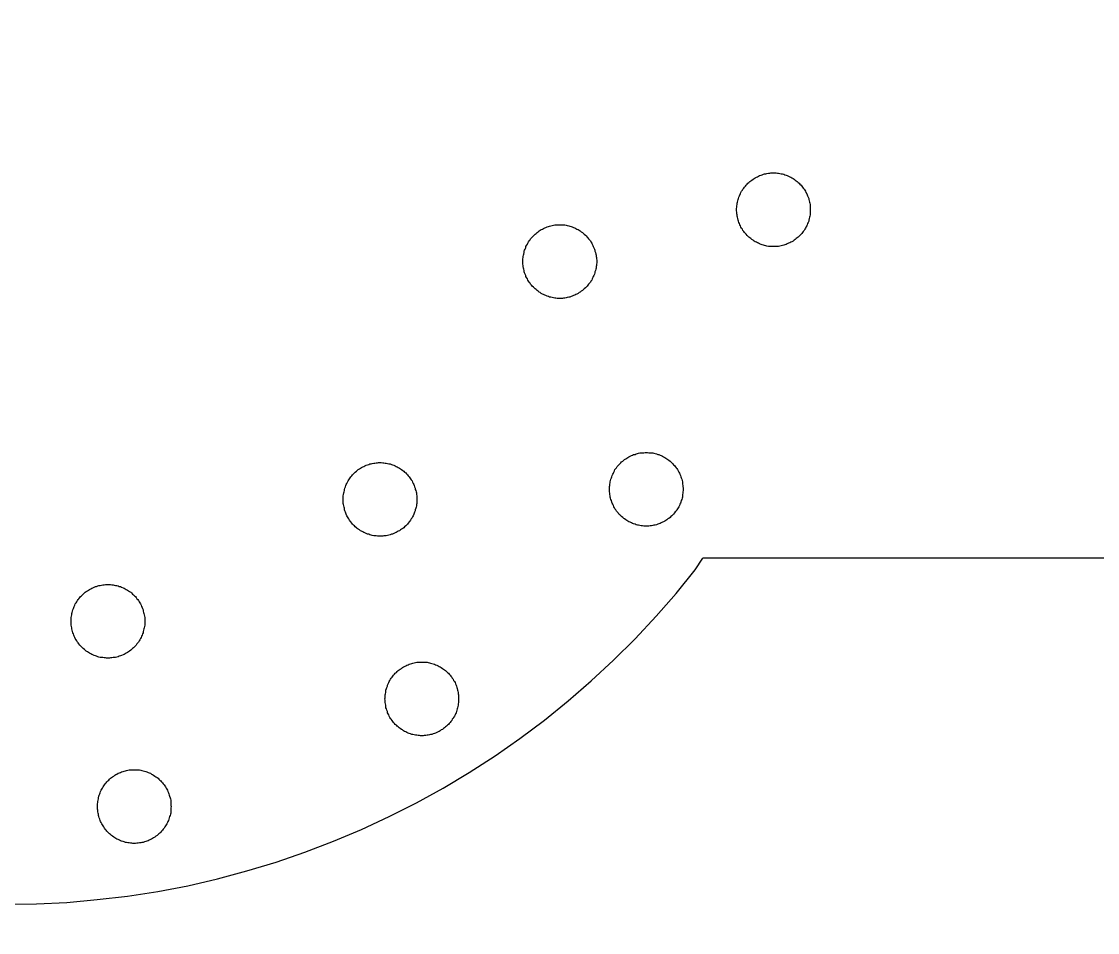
# Model space of a CAD drawing. Extents: x 1225654 to 1325654, y 924838 to 1022543.
# Drawn here: x 1268577 to 1269461, y 973649 to 974397 of the extents above; entities that cross this region are included whole.
import ezdxf

# ---------------------------------------------------------------- set-up
doc = ezdxf.new("R2010")
doc.units = 13

msp = doc.modelspace()

# ---------------------------------------------------------------- linework, layer by layer
msp.add_line((1270273.95, 973956.21), (1269136.39, 973956.21))
msp.add_lwpolyline([(1260678.27, 924838.41), (1290630.06, 924838.41, 6.524121)], format="xyb", close=True)
msp.add_lwpolyline([(1260678.27, 924838.41), (1290630.06, 924838.41, 6.524121)], format="xyb", close=True)
for points in [[(1269224.71, 974242.06), (1269224.71, 974241.15), (1269224.71, 974240.06), (1269224.54, 974238.92), (1269224.54, 974238), (1269224.31, 974236.86), (1269224.08, 974236), (1269223.85, 974234.86), (1269223.62, 974233.72), (1269223.39, 974232.86), (1269222.94, 974231.72), (1269222.48, 974230.8), (1269222.25, 974229.89), (1269221.79, 974229.03), (1269221.11, 974227.89), (1269220.71, 974226.97), (1269220.25, 974226.12), (1269219.56, 974225.2), (1269218.88, 974224.29), (1269218.42, 974223.6), (1269217.73, 974222.69), (1269217.11, 974222.06), (1269216.19, 974221.14), (1269215.51, 974220.46), (1269214.82, 974219.77), (1269213.91, 974219.09), (1269213.05, 974218.46), (1269212.36, 974217.77), (1269211.45, 974217.09), (1269210.53, 974216.4), (1269209.68, 974215.94), (1269208.76, 974215.49), (1269207.85, 974215.09), (1269206.7, 974214.63), (1269205.85, 974214.17), (1269204.93, 974213.71), (1269203.79, 974213.49), (1269202.93, 974213.03), (1269201.79, 974212.8), (1269200.88, 974212.57), (1269199.73, 974212.34), (1269198.65, 974212.11), (1269197.73, 974212.11), (1269196.59, 974211.88), (1269195.5, 974211.88), (1269194.59, 974211.88), (1269193.45, 974211.88), (1269192.36, 974211.88), (1269191.45, 974212.11), (1269190.3, 974212.11), (1269189.16, 974212.34), (1269188.3, 974212.57), (1269187.16, 974212.8), (1269186.25, 974213.03), (1269185.16, 974213.49), (1269184.24, 974213.71), (1269183.1, 974214.17), (1269182.19, 974214.63), (1269181.33, 974215.09), (1269180.42, 974215.49), (1269179.5, 974215.94), (1269178.59, 974216.4), (1269177.73, 974217.09), (1269176.82, 974217.77), (1269175.9, 974218.46), (1269174.99, 974219.09), (1269174.36, 974219.77), (1269173.44, 974220.46), (1269172.76, 974221.14), (1269172.07, 974222.06), (1269171.39, 974222.69), (1269170.76, 974223.6), (1269170.07, 974224.29), (1269169.39, 974225.2), (1269168.93, 974226.12), (1269168.24, 974226.97), (1269167.79, 974227.89), (1269167.39, 974229.03), (1269166.93, 974229.89), (1269166.47, 974230.8), (1269166.01, 974231.72), (1269165.79, 974232.86), (1269165.56, 974233.72), (1269165.1, 974234.86), (1269164.87, 974236), (1269164.64, 974236.86), (1269164.64, 974238), (1269164.41, 974238.92), (1269164.41, 974240.06), (1269164.19, 974241.15), (1269164.19, 974242.06), (1269164.19, 974243.2), (1269164.41, 974244.29), (1269164.41, 974245.43), (1269164.64, 974246.35), (1269164.64, 974247.49), (1269164.87, 974248.35), (1269165.1, 974249.49), (1269165.56, 974250.63), (1269165.79, 974251.49), (1269166.01, 974252.4), (1269166.47, 974253.55), (1269166.93, 974254.46), (1269167.39, 974255.32), (1269167.79, 974256.46), (1269168.24, 974257.38), (1269168.93, 974258.23), (1269169.39, 974259.15), (1269170.07, 974259.83), (1269170.76, 974260.75), (1269171.39, 974261.66), (1269172.07, 974262.29), (1269172.76, 974263.21), (1269173.44, 974263.89), (1269174.36, 974264.58), (1269174.99, 974265.26), (1269175.9, 974265.89), (1269176.82, 974266.58), (1269177.73, 974267.26), (1269178.59, 974267.72), (1269179.5, 974268.41), (1269180.42, 974268.86), (1269181.33, 974269.26), (1269182.19, 974269.72), (1269183.1, 974270.18), (1269184.24, 974270.64), (1269185.16, 974270.86), (1269186.25, 974271.32), (1269187.16, 974271.55), (1269188.3, 974271.78), (1269189.16, 974272.01), (1269190.3, 974272.24), (1269191.45, 974272.24), (1269192.36, 974272.46), (1269193.45, 974272.46), (1269194.59, 974272.46), (1269195.5, 974272.46), (1269196.59, 974272.46), (1269197.73, 974272.24), (1269198.65, 974272.24), (1269199.73, 974272.01), (1269200.88, 974271.78), (1269201.79, 974271.55), (1269202.93, 974271.32), (1269203.79, 974270.86), (1269204.93, 974270.64), (1269205.85, 974270.18), (1269206.7, 974269.72), (1269207.85, 974269.26), (1269208.76, 974268.86), (1269209.68, 974268.41), (1269210.53, 974267.72), (1269211.45, 974267.26), (1269212.36, 974266.58), (1269213.05, 974265.89), (1269213.91, 974265.26), (1269214.82, 974264.58), (1269215.51, 974263.89), (1269216.19, 974263.21), (1269217.11, 974262.29), (1269217.73, 974261.66), (1269218.42, 974260.75), (1269218.88, 974259.83), (1269219.56, 974259.15), (1269220.25, 974258.23), (1269220.71, 974257.38), (1269221.11, 974256.46), (1269221.79, 974255.32), (1269222.25, 974254.46), (1269222.48, 974253.55), (1269222.94, 974252.4), (1269223.39, 974251.49), (1269223.62, 974250.63), (1269223.85, 974249.49), (1269224.08, 974248.35), (1269224.31, 974247.49), (1269224.54, 974246.35), (1269224.54, 974245.43), (1269224.71, 974244.29), (1269224.71, 974243.2), (1269224.71, 974242.06), (1269224.71, 974242.06)], [(1269049.26, 974199.77), (1269049.26, 974198.63), (1269049.03, 974197.54), (1269049.03, 974196.4), (1269048.8, 974195.48), (1269048.8, 974194.34), (1269048.57, 974193.48), (1269048.34, 974192.34), (1269047.88, 974191.2), (1269047.66, 974190.34), (1269047.43, 974189.42), (1269046.97, 974188.28), (1269046.51, 974187.37), (1269046.06, 974186.51), (1269045.66, 974185.37), (1269045.2, 974184.45), (1269044.51, 974183.54), (1269044.06, 974182.68), (1269043.37, 974182), (1269042.68, 974181.08), (1269042.06, 974180.17), (1269041.37, 974179.54), (1269040.68, 974178.62), (1269040, 974177.94), (1269039.08, 974177.25), (1269038.46, 974176.57), (1269037.54, 974175.94), (1269036.63, 974175.25), (1269035.71, 974174.57), (1269034.85, 974174.11), (1269033.94, 974173.42), (1269033.03, 974172.97), (1269032.11, 974172.51), (1269031.25, 974172.11), (1269030.34, 974171.65), (1269029.2, 974171.19), (1269028.28, 974170.97), (1269027.2, 974170.51), (1269026.28, 974170.28), (1269025.14, 974170.05), (1269024.28, 974169.82), (1269023.14, 974169.59), (1269022, 974169.59), (1269021.08, 974169.37), (1269020, 974169.37), (1269018.85, 974169.37), (1269017.94, 974169.37), (1269016.85, 974169.37), (1269015.71, 974169.59), (1269014.8, 974169.59), (1269013.71, 974169.82), (1269012.57, 974170.05), (1269011.65, 974170.28), (1269010.51, 974170.51), (1269009.65, 974170.97), (1269008.51, 974171.19), (1269007.59, 974171.65), (1269006.68, 974172.11), (1269005.59, 974172.51), (1269004.68, 974172.97), (1269003.77, 974173.42), (1269002.91, 974174.11), (1269001.99, 974174.57), (1269001.08, 974175.25), (1269000.39, 974175.94), (1268999.54, 974176.57), (1268998.62, 974177.25), (1268997.94, 974177.94), (1268997.25, 974178.62), (1268996.34, 974179.54), (1268995.71, 974180.17), (1268995.02, 974181.08), (1268994.56, 974182), (1268993.88, 974182.68), (1268993.19, 974183.54), (1268992.74, 974184.45), (1268992.34, 974185.37), (1268991.65, 974186.51), (1268991.19, 974187.37), (1268990.96, 974188.28), (1268990.51, 974189.42), (1268990.05, 974190.34), (1268989.82, 974191.2), (1268989.59, 974192.34), (1268989.36, 974193.48), (1268989.13, 974194.34), (1268988.91, 974195.48), (1268988.91, 974196.4), (1268988.73, 974197.54), (1268988.73, 974198.63), (1268988.73, 974199.77), (1268988.73, 974200.68), (1268988.73, 974201.77), (1268988.91, 974202.91), (1268988.91, 974203.83), (1268989.13, 974204.91), (1268989.36, 974205.83), (1268989.59, 974206.97), (1268989.82, 974208.11), (1268990.05, 974208.97), (1268990.51, 974209.88), (1268990.96, 974211.03), (1268991.19, 974211.88), (1268991.65, 974212.8), (1268992.34, 974213.94), (1268992.74, 974214.86), (1268993.19, 974215.71), (1268993.88, 974216.63), (1268994.56, 974217.54), (1268995.02, 974218.23), (1268995.71, 974219.09), (1268996.34, 974219.77), (1268997.25, 974220.69), (1268997.94, 974221.37), (1268998.62, 974222.06), (1268999.54, 974222.69), (1269000.39, 974223.37), (1269001.08, 974224.06), (1269001.99, 974224.74), (1269002.91, 974225.43), (1269003.77, 974225.89), (1269004.68, 974226.29), (1269005.59, 974226.74), (1269006.68, 974227.2), (1269007.59, 974227.66), (1269008.51, 974228.12), (1269009.65, 974228.34), (1269010.51, 974228.8), (1269011.65, 974229.03), (1269012.57, 974229.26), (1269013.71, 974229.49), (1269014.8, 974229.66), (1269015.71, 974229.66), (1269016.85, 974229.89), (1269017.94, 974229.89), (1269018.85, 974229.89), (1269020, 974229.89), (1269021.08, 974229.89), (1269022, 974229.66), (1269023.14, 974229.66), (1269024.28, 974229.49), (1269025.14, 974229.26), (1269026.28, 974229.03), (1269027.2, 974228.8), (1269028.28, 974228.34), (1269029.2, 974228.12), (1269030.34, 974227.66), (1269031.25, 974227.2), (1269032.11, 974226.74), (1269033.03, 974226.29), (1269033.94, 974225.89), (1269034.85, 974225.43), (1269035.71, 974224.74), (1269036.63, 974224.06), (1269037.54, 974223.37), (1269038.46, 974222.69), (1269039.08, 974222.06), (1269040, 974221.37), (1269040.68, 974220.69), (1269041.37, 974219.77), (1269042.06, 974219.09), (1269042.68, 974218.23), (1269043.37, 974217.54), (1269044.06, 974216.63), (1269044.51, 974215.71), (1269045.2, 974214.86), (1269045.66, 974213.94), (1269046.06, 974212.8), (1269046.51, 974211.88), (1269046.97, 974211.03), (1269047.43, 974209.88), (1269047.66, 974208.97), (1269047.88, 974208.11), (1269048.34, 974206.97), (1269048.57, 974205.83), (1269048.8, 974204.91), (1269048.8, 974203.83), (1269049.03, 974202.91), (1269049.03, 974201.77), (1269049.26, 974200.68), (1269049.26, 974199.77), (1269049.26, 974199.77)], [(1269120.35, 974012.55), (1269120.35, 974011.69), (1269120.12, 974010.55), (1269120.12, 974009.4), (1269119.89, 974008.49), (1269119.89, 974007.4), (1269119.67, 974006.26), (1269119.44, 974005.34), (1269119.21, 974004.26), (1269118.75, 974003.34), (1269118.52, 974002.2), (1269118.07, 974001.29), (1269117.61, 974000.43), (1269117.21, 973999.29), (1269116.75, 973998.37), (1269116.29, 973997.52), (1269115.61, 973996.6), (1269115.15, 973995.69), (1269114.46, 973994.77), (1269113.84, 973994.09), (1269113.15, 973993.23), (1269112.46, 973992.31), (1269111.78, 973991.63), (1269111.09, 973990.94), (1269110.24, 973990.31), (1269109.55, 973989.4), (1269108.64, 973988.71), (1269107.72, 973988.26), (1269106.81, 973987.57), (1269106.18, 973986.89), (1269105.26, 973986.49), (1269104.12, 973986.03), (1269103.21, 973985.57), (1269102.35, 973985.11), (1269101.43, 973984.66), (1269100.29, 973984.2), (1269099.43, 973983.97), (1269098.29, 973983.51), (1269097.38, 973983.28), (1269096.23, 973983.11), (1269095.38, 973982.88), (1269094.23, 973982.66), (1269093.09, 973982.66), (1269092.23, 973982.43), (1269091.09, 973982.43), (1269089.95, 973982.43), (1269089.03, 973982.43), (1269087.95, 973982.43), (1269086.8, 973982.66), (1269085.89, 973982.66), (1269084.8, 973982.88), (1269083.66, 973983.11), (1269082.75, 973983.28), (1269081.66, 973983.51), (1269080.75, 973983.97), (1269079.6, 973984.2), (1269078.69, 973984.66), (1269077.83, 973985.11), (1269076.69, 973985.57), (1269075.77, 973986.03), (1269074.86, 973986.49), (1269074, 973986.89), (1269073.09, 973987.57), (1269072.17, 973988.26), (1269071.49, 973988.71), (1269070.63, 973989.4), (1269069.72, 973990.31), (1269069.03, 973990.94), (1269068.34, 973991.63), (1269067.43, 973992.31), (1269066.8, 973993.23), (1269066.12, 973994.09), (1269065.66, 973994.77), (1269064.97, 973995.69), (1269064.29, 973996.6), (1269063.83, 973997.52), (1269063.43, 973998.37), (1269062.97, 973999.29), (1269062.52, 974000.43), (1269062.06, 974001.29), (1269061.6, 974002.2), (1269061.37, 974003.34), (1269060.92, 974004.26), (1269060.69, 974005.34), (1269060.46, 974006.26), (1269060.29, 974007.4), (1269060.06, 974008.49), (1269060.06, 974009.4), (1269059.83, 974010.55), (1269059.83, 974011.69), (1269059.83, 974012.55), (1269059.83, 974013.69), (1269059.83, 974014.83), (1269060.06, 974015.69), (1269060.06, 974016.83), (1269060.29, 974017.97), (1269060.46, 974018.89), (1269060.69, 974019.98), (1269060.92, 974020.89), (1269061.37, 974022.03), (1269061.6, 974022.89), (1269062.06, 974024.03), (1269062.52, 974024.95), (1269062.97, 974025.86), (1269063.43, 974026.72), (1269063.83, 974027.86), (1269064.29, 974028.78), (1269064.97, 974029.63), (1269065.66, 974030.32), (1269066.12, 974031.23), (1269066.8, 974032.15), (1269067.43, 974032.83), (1269068.34, 974033.69), (1269069.03, 974034.38), (1269069.72, 974035.06), (1269070.63, 974035.75), (1269071.49, 974036.43), (1269072.17, 974037.06), (1269073.09, 974037.75), (1269074, 974038.21), (1269074.86, 974038.89), (1269075.77, 974039.35), (1269076.69, 974039.81), (1269077.83, 974040.26), (1269078.69, 974040.66), (1269079.6, 974041.12), (1269080.75, 974041.35), (1269081.66, 974041.81), (1269082.75, 974042.04), (1269083.66, 974042.26), (1269084.8, 974042.49), (1269085.89, 974042.49), (1269086.8, 974042.72), (1269087.95, 974042.72), (1269089.03, 974042.95), (1269089.95, 974042.95), (1269091.09, 974042.95), (1269092.23, 974042.72), (1269093.09, 974042.72), (1269094.23, 974042.49), (1269095.38, 974042.49), (1269096.23, 974042.26), (1269097.38, 974042.04), (1269098.29, 974041.81), (1269099.43, 974041.35), (1269100.29, 974041.12), (1269101.43, 974040.66), (1269102.35, 974040.26), (1269103.21, 974039.81), (1269104.12, 974039.35), (1269105.26, 974038.89), (1269106.18, 974038.21), (1269106.81, 974037.75), (1269107.72, 974037.06), (1269108.64, 974036.43), (1269109.55, 974035.75), (1269110.24, 974035.06), (1269111.09, 974034.38), (1269111.78, 974033.69), (1269112.46, 974032.83), (1269113.15, 974032.15), (1269113.84, 974031.23), (1269114.46, 974030.32), (1269115.15, 974029.63), (1269115.61, 974028.78), (1269116.29, 974027.86), (1269116.75, 974026.72), (1269117.21, 974025.86), (1269117.61, 974024.95), (1269118.07, 974024.03), (1269118.52, 974022.89), (1269118.75, 974022.03), (1269119.21, 974020.89), (1269119.44, 974019.98), (1269119.67, 974018.89), (1269119.89, 974017.97), (1269119.89, 974016.83), (1269120.12, 974015.69), (1269120.12, 974014.83), (1269120.35, 974013.69), (1269120.35, 974012.55), (1269120.35, 974012.55)], [(1268901.64, 974004.26), (1268901.41, 974003.34), (1268901.41, 974002.2), (1268901.41, 974001.06), (1268901.18, 974000.2), (1268901.18, 973999.06), (1268900.95, 973997.92), (1268900.72, 973997.06), (1268900.27, 973995.91), (1268900.04, 973995), (1268899.58, 973993.91), (1268899.41, 973993), (1268898.95, 973992.09), (1268898.49, 973990.94), (1268898.04, 973990.09), (1268897.58, 973989.17), (1268896.89, 973988.26), (1268896.44, 973987.34), (1268895.81, 973986.49), (1268895.12, 973985.8), (1268894.44, 973984.89), (1268893.75, 973983.97), (1268893.07, 973983.28), (1268892.38, 973982.66), (1268891.52, 973981.74), (1268890.84, 973981.06), (1268889.92, 973980.37), (1268889.01, 973979.91), (1268888.15, 973979.28), (1268887.24, 973978.6), (1268886.32, 973978.14), (1268885.41, 973977.68), (1268884.55, 973977.23), (1268883.64, 973976.77), (1268882.72, 973976.31), (1268881.64, 973975.91), (1268880.72, 973975.68), (1268879.58, 973975.23), (1268878.66, 973975), (1268877.58, 973974.77), (1268876.43, 973974.54), (1268875.52, 973974.31), (1268874.43, 973974.31), (1268873.52, 973974.08), (1268872.38, 973974.08), (1268871.23, 973974.08), (1268870.15, 973974.08), (1268869.23, 973974.08), (1268868.09, 973974.31), (1268867.01, 973974.31), (1268866.09, 973974.54), (1268864.95, 973974.77), (1268864.03, 973975), (1268862.95, 973975.23), (1268862.03, 973975.68), (1268860.89, 973975.91), (1268860.03, 973976.31), (1268858.89, 973976.77), (1268857.98, 973977.23), (1268857.06, 973977.68), (1268856.2, 973978.14), (1268855.29, 973978.6), (1268854.38, 973979.28), (1268853.46, 973979.91), (1268852.6, 973980.37), (1268851.92, 973981.06), (1268851, 973981.74), (1268850.32, 973982.66), (1268849.46, 973983.28), (1268848.77, 973983.97), (1268848.09, 973984.89), (1268847.4, 973985.8), (1268846.72, 973986.49), (1268846.26, 973987.34), (1268845.63, 973988.26), (1268845.17, 973989.17), (1268844.49, 973990.09), (1268844.03, 973990.94), (1268843.57, 973992.09), (1268843.35, 973993), (1268842.89, 973993.91), (1268842.43, 973995), (1268842.26, 973995.91), (1268842.03, 973997.06), (1268841.8, 973997.92), (1268841.57, 973999.06), (1268841.34, 974000.2), (1268841.12, 974001.06), (1268841.12, 974002.2), (1268841.12, 974003.34), (1268841.12, 974004.26), (1268841.12, 974005.34), (1268841.12, 974006.49), (1268841.12, 974007.4), (1268841.34, 974008.49), (1268841.57, 974009.63), (1268841.8, 974010.55), (1268842.03, 974011.69), (1268842.26, 974012.55), (1268842.43, 974013.69), (1268842.89, 974014.6), (1268843.35, 974015.69), (1268843.57, 974016.6), (1268844.03, 974017.52), (1268844.49, 974018.43), (1268845.17, 974019.52), (1268845.63, 974020.43), (1268846.26, 974021.12), (1268846.72, 974022.03), (1268847.4, 974022.89), (1268848.09, 974023.8), (1268848.77, 974024.49), (1268849.46, 974025.4), (1268850.32, 974026.09), (1268851, 974026.72), (1268851.92, 974027.4), (1268852.6, 974028.09), (1268853.46, 974028.78), (1268854.38, 974029.46), (1268855.29, 974029.86), (1268856.2, 974030.55), (1268857.06, 974031.01), (1268857.98, 974031.46), (1268858.89, 974031.92), (1268860.03, 974032.38), (1268860.89, 974032.83), (1268862.03, 974033.06), (1268862.95, 974033.46), (1268864.03, 974033.69), (1268864.95, 974033.92), (1268866.09, 974034.15), (1268867.01, 974034.15), (1268868.09, 974034.38), (1268869.23, 974034.38), (1268870.15, 974034.61), (1268871.23, 974034.61), (1268872.38, 974034.61), (1268873.52, 974034.38), (1268874.43, 974034.38), (1268875.52, 974034.15), (1268876.43, 974034.15), (1268877.58, 974033.92), (1268878.66, 974033.69), (1268879.58, 974033.46), (1268880.72, 974033.06), (1268881.64, 974032.83), (1268882.72, 974032.38), (1268883.64, 974031.92), (1268884.55, 974031.46), (1268885.41, 974031.01), (1268886.32, 974030.55), (1268887.24, 974029.86), (1268888.15, 974029.46), (1268889.01, 974028.78), (1268889.92, 974028.09), (1268890.84, 974027.4), (1268891.52, 974026.72), (1268892.38, 974026.09), (1268893.07, 974025.4), (1268893.75, 974024.49), (1268894.44, 974023.8), (1268895.12, 974022.89), (1268895.81, 974022.03), (1268896.44, 974021.12), (1268896.89, 974020.43), (1268897.58, 974019.52), (1268898.04, 974018.43), (1268898.49, 974017.52), (1268898.95, 974016.6), (1268899.41, 974015.69), (1268899.58, 974014.6), (1268900.04, 974013.69), (1268900.27, 974012.55), (1268900.72, 974011.69), (1268900.95, 974010.55), (1268901.18, 974009.63), (1268901.18, 974008.49), (1268901.41, 974007.4), (1268901.41, 974006.49), (1268901.41, 974005.34), (1268901.64, 974004.26), (1268901.64, 974004.26)], [(1268678.01, 973904.36), (1268678.01, 973903.22), (1268678.01, 973902.07), (1268678.01, 973901.16), (1268677.78, 973900.07), (1268677.55, 973898.93), (1268677.32, 973898.02), (1268677.1, 973896.93), (1268676.87, 973896.02), (1268676.64, 973894.87), (1268676.18, 973893.96), (1268675.95, 973892.87), (1268675.5, 973891.96), (1268675.04, 973891.04), (1268674.58, 973890.19), (1268673.95, 973889.04), (1268673.5, 973888.13), (1268672.81, 973887.22), (1268672.35, 973886.59), (1268671.67, 973885.67), (1268670.98, 973884.76), (1268670.35, 973884.07), (1268669.67, 973883.22), (1268668.75, 973882.53), (1268668.07, 973881.84), (1268667.21, 973881.16), (1268666.52, 973880.47), (1268665.61, 973879.79), (1268664.69, 973879.16), (1268663.78, 973878.7), (1268662.92, 973878.01), (1268662.01, 973877.56), (1268661.09, 973877.1), (1268660.24, 973876.64), (1268659.09, 973876.19), (1268658.18, 973875.79), (1268657.04, 973875.56), (1268656.18, 973875.1), (1268655.04, 973874.87), (1268654.12, 973874.64), (1268653.04, 973874.41), (1268652.12, 973874.41), (1268650.98, 973874.19), (1268649.84, 973874.19), (1268648.98, 973873.96), (1268647.83, 973873.96), (1268646.69, 973873.96), (1268645.83, 973874.19), (1268644.69, 973874.19), (1268643.55, 973874.41), (1268642.63, 973874.41), (1268641.55, 973874.64), (1268640.41, 973874.87), (1268639.49, 973875.1), (1268638.41, 973875.56), (1268637.49, 973875.79), (1268636.58, 973876.19), (1268635.43, 973876.64), (1268634.58, 973877.1), (1268633.66, 973877.56), (1268632.75, 973878.01), (1268631.83, 973878.7), (1268630.98, 973879.16), (1268630.06, 973879.79), (1268629.15, 973880.47), (1268628.46, 973881.16), (1268627.6, 973881.84), (1268626.92, 973882.53), (1268626, 973883.22), (1268625.32, 973884.07), (1268624.63, 973884.76), (1268624, 973885.67), (1268623.32, 973886.59), (1268622.86, 973887.22), (1268622.17, 973888.13), (1268621.72, 973889.04), (1268621.03, 973890.19), (1268620.63, 973891.04), (1268620.17, 973891.96), (1268619.72, 973892.87), (1268619.49, 973893.96), (1268619.03, 973894.87), (1268618.8, 973896.02), (1268618.57, 973896.93), (1268618.12, 973898.02), (1268618.12, 973898.93), (1268617.89, 973900.07), (1268617.66, 973901.16), (1268617.66, 973902.07), (1268617.66, 973903.22), (1268617.66, 973904.36), (1268617.66, 973905.22), (1268617.66, 973906.36), (1268617.66, 973907.5), (1268617.89, 973908.36), (1268618.12, 973909.5), (1268618.12, 973910.65), (1268618.57, 973911.56), (1268618.8, 973912.65), (1268619.03, 973913.56), (1268619.49, 973914.7), (1268619.72, 973915.56), (1268620.17, 973916.48), (1268620.63, 973917.62), (1268621.03, 973918.53), (1268621.72, 973919.39), (1268622.17, 973920.31), (1268622.86, 973921.22), (1268623.32, 973922.13), (1268624, 973922.76), (1268624.63, 973923.68), (1268625.32, 973924.59), (1268626, 973925.28), (1268626.92, 973925.96), (1268627.6, 973926.59), (1268628.46, 973927.51), (1268629.15, 973928.19), (1268630.06, 973928.65), (1268630.98, 973929.34), (1268631.83, 973929.96), (1268632.75, 973930.42), (1268633.66, 973930.88), (1268634.58, 973931.34), (1268635.43, 973931.79), (1268636.58, 973932.25), (1268637.49, 973932.71), (1268638.41, 973932.94), (1268639.49, 973933.34), (1268640.41, 973933.56), (1268641.55, 973933.79), (1268642.63, 973934.02), (1268643.55, 973934.25), (1268644.69, 973934.25), (1268645.83, 973934.48), (1268646.69, 973934.48), (1268647.83, 973934.48), (1268648.98, 973934.48), (1268649.84, 973934.48), (1268650.98, 973934.25), (1268652.12, 973934.25), (1268653.04, 973934.02), (1268654.12, 973933.79), (1268655.04, 973933.56), (1268656.18, 973933.34), (1268657.04, 973932.94), (1268658.18, 973932.71), (1268659.09, 973932.25), (1268660.24, 973931.79), (1268661.09, 973931.34), (1268662.01, 973930.88), (1268662.92, 973930.42), (1268663.78, 973929.96), (1268664.69, 973929.34), (1268665.61, 973928.65), (1268666.52, 973928.19), (1268667.21, 973927.51), (1268668.07, 973926.59), (1268668.75, 973925.96), (1268669.67, 973925.28), (1268670.35, 973924.59), (1268670.98, 973923.68), (1268671.67, 973922.76), (1268672.35, 973922.13), (1268672.81, 973921.22), (1268673.5, 973920.31), (1268673.95, 973919.39), (1268674.58, 973918.53), (1268675.04, 973917.62), (1268675.5, 973916.48), (1268675.95, 973915.56), (1268676.18, 973914.7), (1268676.64, 973913.56), (1268676.87, 973912.65), (1268677.1, 973911.56), (1268677.32, 973910.65), (1268677.55, 973909.5), (1268677.78, 973908.36), (1268678.01, 973907.5), (1268678.01, 973906.36), (1268678.01, 973905.22), (1268678.01, 973904.36), (1268678.01, 973904.36)], [(1268935.81, 973840.64), (1268935.81, 973839.55), (1268935.81, 973838.41), (1268935.81, 973837.5), (1268935.59, 973836.41), (1268935.36, 973835.27), (1268935.19, 973834.35), (1268934.96, 973833.21), (1268934.73, 973832.35), (1268934.5, 973831.21), (1268934.04, 973830.29), (1268933.81, 973829.21), (1268933.36, 973828.29), (1268932.9, 973827.38), (1268932.44, 973826.47), (1268931.76, 973825.38), (1268931.36, 973824.46), (1268930.67, 973823.78), (1268930.21, 973822.86), (1268929.53, 973822.01), (1268928.84, 973821.09), (1268928.16, 973820.41), (1268927.53, 973819.49), (1268926.61, 973818.86), (1268925.93, 973818.18), (1268925.01, 973817.49), (1268924.38, 973816.81), (1268923.47, 973816.12), (1268922.56, 973815.44), (1268921.64, 973815.04), (1268920.78, 973814.35), (1268919.87, 973813.89), (1268918.95, 973813.44), (1268918.04, 973812.98), (1268916.95, 973812.52), (1268916.04, 973812.06), (1268914.9, 973811.83), (1268913.98, 973811.43), (1268912.9, 973811.21), (1268911.98, 973810.98), (1268910.84, 973810.75), (1268909.98, 973810.75), (1268908.84, 973810.52), (1268907.7, 973810.52), (1268906.78, 973810.29), (1268905.7, 973810.29), (1268904.55, 973810.29), (1268903.64, 973810.52), (1268902.55, 973810.52), (1268901.41, 973810.75), (1268900.5, 973810.75), (1268899.41, 973810.98), (1268898.27, 973811.21), (1268897.35, 973811.43), (1268896.21, 973811.83), (1268895.35, 973812.06), (1268894.44, 973812.52), (1268893.29, 973812.98), (1268892.38, 973813.44), (1268891.52, 973813.89), (1268890.61, 973814.35), (1268889.69, 973815.04), (1268888.84, 973815.44), (1268887.92, 973816.12), (1268887.01, 973816.81), (1268886.09, 973817.49), (1268885.41, 973818.18), (1268884.78, 973818.86), (1268883.86, 973819.49), (1268883.18, 973820.41), (1268882.49, 973821.09), (1268881.81, 973822.01), (1268881.18, 973822.86), (1268880.49, 973823.78), (1268880.04, 973824.46), (1268879.35, 973825.38), (1268878.89, 973826.47), (1268878.44, 973827.38), (1268878.04, 973828.29), (1268877.58, 973829.21), (1268877.35, 973830.29), (1268876.89, 973831.21), (1268876.66, 973832.35), (1268876.21, 973833.21), (1268875.98, 973834.35), (1268875.98, 973835.27), (1268875.75, 973836.41), (1268875.52, 973837.5), (1268875.52, 973838.41), (1268875.52, 973839.55), (1268875.29, 973840.64), (1268875.52, 973841.55), (1268875.52, 973842.7), (1268875.52, 973843.84), (1268875.75, 973844.7), (1268875.98, 973845.84), (1268875.98, 973846.98), (1268876.21, 973847.84), (1268876.66, 973848.98), (1268876.89, 973849.9), (1268877.35, 973851.04), (1268877.58, 973851.9), (1268878.04, 973852.81), (1268878.44, 973853.95), (1268878.89, 973854.81), (1268879.35, 973855.73), (1268880.04, 973856.64), (1268880.49, 973857.55), (1268881.18, 973858.41), (1268881.81, 973859.1), (1268882.49, 973860.01), (1268883.18, 973860.93), (1268883.86, 973861.61), (1268884.78, 973862.24), (1268885.41, 973863.16), (1268886.09, 973863.84), (1268887.01, 973864.53), (1268887.92, 973864.98), (1268888.84, 973865.61), (1268889.69, 973866.3), (1268890.61, 973866.76), (1268891.52, 973867.21), (1268892.38, 973867.67), (1268893.29, 973868.13), (1268894.44, 973868.58), (1268895.35, 973868.98), (1268896.21, 973869.21), (1268897.35, 973869.67), (1268898.27, 973869.9), (1268899.41, 973870.13), (1268900.5, 973870.36), (1268901.41, 973870.59), (1268902.55, 973870.59), (1268903.64, 973870.81), (1268904.55, 973870.81), (1268905.7, 973870.81), (1268906.78, 973870.81), (1268907.7, 973870.81), (1268908.84, 973870.59), (1268909.98, 973870.59), (1268910.84, 973870.36), (1268911.98, 973870.13), (1268912.9, 973869.9), (1268913.98, 973869.67), (1268914.9, 973869.21), (1268916.04, 973868.98), (1268916.95, 973868.58), (1268918.04, 973868.13), (1268918.95, 973867.67), (1268919.87, 973867.21), (1268920.78, 973866.76), (1268921.64, 973866.3), (1268922.56, 973865.61), (1268923.47, 973864.98), (1268924.38, 973864.53), (1268925.01, 973863.84), (1268925.93, 973863.16), (1268926.61, 973862.24), (1268927.53, 973861.61), (1268928.16, 973860.93), (1268928.84, 973860.01), (1268929.53, 973859.1), (1268930.21, 973858.41), (1268930.67, 973857.55), (1268931.36, 973856.64), (1268931.76, 973855.73), (1268932.44, 973854.81), (1268932.9, 973853.95), (1268933.36, 973852.81), (1268933.81, 973851.9), (1268934.04, 973851.04), (1268934.5, 973849.9), (1268934.73, 973848.98), (1268934.96, 973847.84), (1268935.19, 973846.98), (1268935.36, 973845.84), (1268935.59, 973844.7), (1268935.81, 973843.84), (1268935.81, 973842.7), (1268935.81, 973841.55), (1268935.81, 973840.64), (1268935.81, 973840.64)], [(1268699.78, 973752.23), (1268699.56, 973751.08), (1268699.56, 973750), (1268699.56, 973749.08), (1268699.38, 973747.94), (1268699.38, 973746.86), (1268699.16, 973745.94), (1268698.93, 973744.8), (1268698.47, 973743.88), (1268698.24, 973742.8), (1268697.78, 973741.88), (1268697.56, 973740.74), (1268697.1, 973739.88), (1268696.64, 973738.97), (1268696.18, 973738.05), (1268695.78, 973737.14), (1268695.1, 973736.28), (1268694.64, 973735.37), (1268693.96, 973734.45), (1268693.27, 973733.54), (1268692.58, 973732.68), (1268691.95, 973732), (1268691.27, 973731.08), (1268690.58, 973730.4), (1268689.67, 973729.71), (1268688.98, 973729.08), (1268688.13, 973728.4), (1268687.21, 973727.71), (1268686.3, 973727.02), (1268685.38, 973726.57), (1268684.53, 973725.94), (1268683.61, 973725.48), (1268682.7, 973725.02), (1268681.78, 973724.57), (1268680.92, 973724.11), (1268679.78, 973723.65), (1268678.87, 973723.42), (1268677.78, 973723.2), (1268676.87, 973722.74), (1268675.72, 973722.51), (1268674.81, 973722.34), (1268673.72, 973722.34), (1268672.58, 973722.11), (1268671.67, 973722.11), (1268670.58, 973721.88), (1268669.44, 973721.88), (1268668.29, 973721.88), (1268667.38, 973722.11), (1268666.29, 973722.11), (1268665.15, 973722.34), (1268664.24, 973722.34), (1268663.15, 973722.51), (1268662.24, 973722.74), (1268661.09, 973723.2), (1268660.24, 973723.42), (1268659.09, 973723.65), (1268658.18, 973724.11), (1268657.26, 973724.57), (1268656.18, 973725.02), (1268655.26, 973725.48), (1268654.35, 973725.94), (1268653.44, 973726.57), (1268652.58, 973727.02), (1268651.66, 973727.71), (1268650.75, 973728.4), (1268650.06, 973729.08), (1268649.21, 973729.71), (1268648.52, 973730.4), (1268647.83, 973731.08), (1268646.92, 973732), (1268646.23, 973732.68), (1268645.61, 973733.54), (1268644.92, 973734.45), (1268644.46, 973735.37), (1268643.78, 973736.28), (1268643.32, 973737.14), (1268642.86, 973738.05), (1268642.23, 973738.97), (1268641.78, 973739.88), (1268641.55, 973740.74), (1268641.09, 973741.88), (1268640.63, 973742.8), (1268640.41, 973743.88), (1268640.18, 973744.8), (1268639.95, 973745.94), (1268639.72, 973746.86), (1268639.49, 973747.94), (1268639.49, 973749.08), (1268639.26, 973750), (1268639.26, 973751.08), (1268639.26, 973752.23), (1268639.26, 973753.14), (1268639.26, 973754.28), (1268639.49, 973755.37), (1268639.49, 973756.29), (1268639.72, 973757.43), (1268639.95, 973758.51), (1268640.18, 973759.43), (1268640.41, 973760.57), (1268640.63, 973761.49), (1268641.09, 973762.57), (1268641.55, 973763.49), (1268641.78, 973764.4), (1268642.23, 973765.49), (1268642.86, 973766.4), (1268643.32, 973767.31), (1268643.78, 973768.23), (1268644.46, 973769.09), (1268644.92, 973770), (1268645.61, 973770.92), (1268646.23, 973771.6), (1268646.92, 973772.46), (1268647.83, 973773.14), (1268648.52, 973773.83), (1268649.21, 973774.74), (1268650.06, 973775.43), (1268650.75, 973776.06), (1268651.66, 973776.52), (1268652.58, 973777.2), (1268653.44, 973777.89), (1268654.35, 973778.34), (1268655.26, 973778.8), (1268656.18, 973779.49), (1268657.26, 973779.89), (1268658.18, 973780.12), (1268659.09, 973780.57), (1268660.24, 973781.03), (1268661.09, 973781.26), (1268662.24, 973781.49), (1268663.15, 973781.72), (1268664.24, 973781.95), (1268665.15, 973782.17), (1268666.29, 973782.17), (1268667.38, 973782.4), (1268668.29, 973782.4), (1268669.44, 973782.4), (1268670.58, 973782.4), (1268671.67, 973782.4), (1268672.58, 973782.17), (1268673.72, 973782.17), (1268674.81, 973781.95), (1268675.72, 973781.72), (1268676.87, 973781.49), (1268677.78, 973781.26), (1268678.87, 973781.03), (1268679.78, 973780.57), (1268680.92, 973780.12), (1268681.78, 973779.89), (1268682.7, 973779.49), (1268683.61, 973778.8), (1268684.53, 973778.34), (1268685.38, 973777.89), (1268686.3, 973777.2), (1268687.21, 973776.52), (1268688.13, 973776.06), (1268688.98, 973775.43), (1268689.67, 973774.74), (1268690.58, 973773.83), (1268691.27, 973773.14), (1268691.95, 973772.46), (1268692.58, 973771.6), (1268693.27, 973770.92), (1268693.96, 973770), (1268694.64, 973769.09), (1268695.1, 973768.23), (1268695.78, 973767.31), (1268696.18, 973766.4), (1268696.64, 973765.49), (1268697.1, 973764.4), (1268697.56, 973763.49), (1268697.78, 973762.57), (1268698.24, 973761.49), (1268698.47, 973760.57), (1268698.93, 973759.43), (1268699.16, 973758.51), (1268699.38, 973757.43), (1268699.38, 973756.29), (1268699.56, 973755.37), (1268699.56, 973754.28), (1268699.56, 973753.14), (1268699.78, 973752.23), (1268699.78, 973752.23)]]:
    msp.add_lwpolyline(points, close=True)
msp.add_lwpolyline([(1268564.11, 973671.93), (1268589.08, 973672.39), (1268614.06, 973673.47), (1268639.03, 973675.76), (1268664.01, 973678.68), (1268688.81, 973682.5), (1268713.33, 973687.19), (1268737.85, 973692.85), (1268761.91, 973699.36), (1268785.97, 973706.56), (1268809.63, 973714.68), (1268833, 973723.65), (1268856.2, 973733.31), (1268878.89, 973743.88), (1268901.18, 973755.14), (1268923.24, 973767.31), (1268944.61, 973780.12), (1268965.76, 973793.89), (1268986.22, 973808.06), (1269006.28, 973823.09), (1269025.83, 973838.87), (1269044.74, 973855.27), (1269063.2, 973872.41), (1269080.75, 973889.96), (1269098.06, 973908.36), (1269114.46, 973927.05), (1269130.24, 973946.65), (1269136.39, 973956.21)])

doc.saveas('drawing.dxf')
